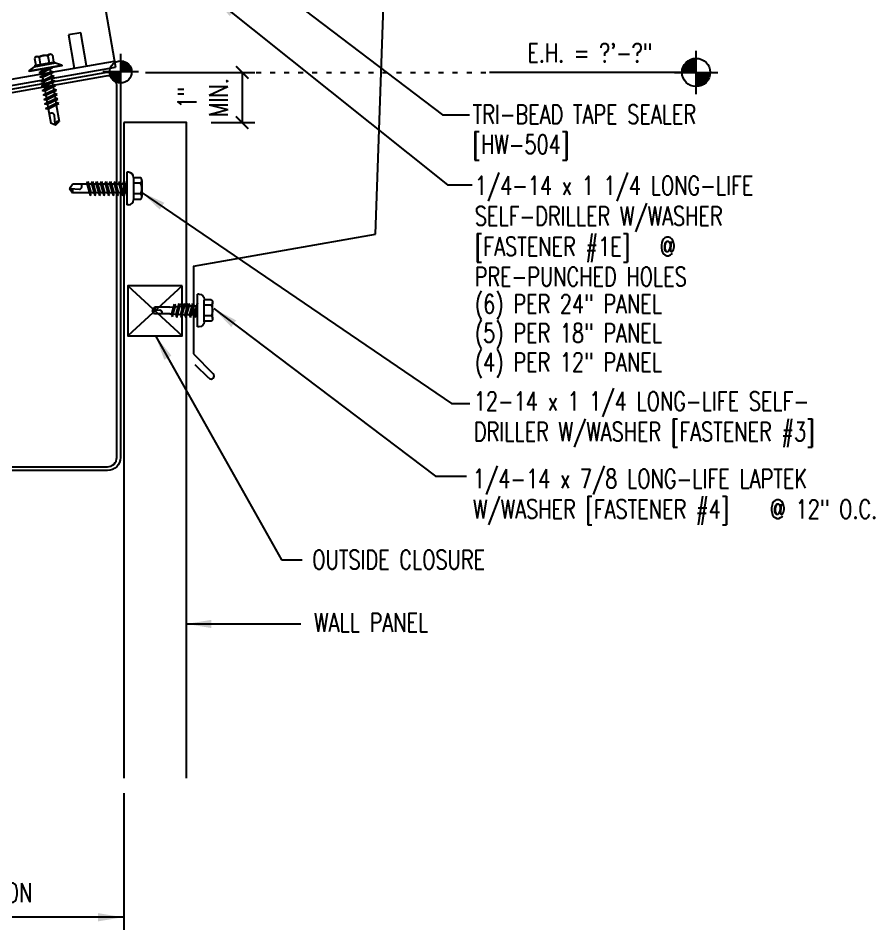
# Model space of a CAD drawing. Header units: inches. Extents: x 5.8 to 39, y 5.1 to 37.4.
# Drawn here: x 21.96 to 39.05, y 5.61 to 23.8 of the extents above; entities that cross this region are included whole.
import ezdxf

# ---------------------------------------------------------------- set-up
doc = ezdxf.new("R2010")
doc.units = ezdxf.units.IN
doc.header["$MEASUREMENT"] = 0
doc.linetypes.add('ACAD_ISO07W100', pattern=[3, 0, -3])
for name, color, linetype in [('CLIP', 5, 'Continuous'), ('CLO', 3, 'Continuous'), ('DIM', 7, 'Continuous'), ('ELEV-MK', 3, 'Continuous'), ('FASTENER', 9, 'Continuous'), ('PANEL', 11, 'Continuous'), ('SECTION', 11, 'Continuous'), ('STLA', 12, 'Continuous'), ('TEXT', 2, 'Continuous'), ('TRIM', 6, 'Continuous')]:
    doc.layers.add(name, color=color, linetype=linetype)
doc.styles.add('TEXT1', font='ROMANS.shx', dxfattribs={"width": 0.75, "height": 0.375})
doc.dimstyles.new('DETAIL', dxfattribs={"dimscale": 4, "dimtxt": 0.375, "dimasz": 0.0625, "dimexe": 0.0625, "dimexo": 0.125, "dimgap": 0.0625, "dimtad": 1, "dimdec": 4, "dimzin": 3, "dimdsep": 46, "dimlunit": 4, "dimtxsty": 'TEXT1', "dimblk": 'ARCHTICK', "dimcen": 0.0625, "dimclrd": 7, "dimclre": 7, "dimclrt": 2, "dimadec": 0, "dimazin": 0, "dimtfac": 0.59375, "dimtdec": 4, "dimtmove": 0, "dimatfit": 3, "dimfxl": 0, "dimfrac": 2, "dimtolj": 1, "dimtzin": 3, "dimarcsym": 0})
doc.dimstyles.new('DETAIL$7', dxfattribs={"dimscale": 4, "dimtxt": 0.375, "dimasz": 0.125, "dimexe": 0.0625, "dimexo": 0.125, "dimgap": 0.0625, "dimtad": 1, "dimdec": 4, "dimzin": 3, "dimdsep": 46, "dimlunit": 4, "dimtxsty": 'TEXT1', "dimblk": 'ARCHTICK', "dimcen": 0.0625, "dimclrd": 7, "dimclre": 7, "dimclrt": 2, "dimadec": 0, "dimazin": 0, "dimtfac": 0.59375, "dimtdec": 4, "dimtmove": 0, "dimatfit": 3, "dimfxl": 0, "dimfrac": 2, "dimtolj": 1, "dimtzin": 3, "dimarcsym": 0})

# ---------------------------------------------------------------- blocks, each defined once
blk = doc.blocks.new('MB_DW1')
at = {"layer": 'FASTENER'}
for p, q in [((-0.181, 0.276), (-0.181, 0.137)), ((-0.135, 0.302), (0.135, 0.302)), ((-0.089, 0.276), (-0.089, 0.137)), ((0.089, 0.276), (0.089, 0.137)), ((0.181, 0.276), (0.181, 0.137)), ((-0.217, 0.114), (-0.326, 0.059)), ((-0.326, 0.059), (-0.326, 0.049)), ((-0.326, 0.049), (0.326, 0.049)), ((-0.217, 0.114), (0.217, 0.114)), ((-0.193, 0.137), (0.193, 0.137)), ((-0.193, 0.119), (0.193, 0.119)), ((-0.181, 0.137), (0.181, 0.137)), ((-0.139, -0.016), (0.046, 0.037)), ((-0.104, -0.036), (0.139, 0.033)), ((-0.086, 0.037), (-0.086, -0.001)), ((-0.086, 0.037), (0.086, 0.037)), ((0.086, 0.037), (0.133, 0.037)), ((0.086, 0.018), (0.086, -0.042)), ((0.139, 0.033), (0.133, 0.037)), ((0.217, 0.114), (0.326, 0.059)), ((0.326, 0.059), (0.326, 0.049)), ((-0.104, -0.036), (-0.139, -0.016)), ((-0.139, -0.107), (0.104, -0.038)), ((-0.104, -0.127), (-0.139, -0.107)), ((-0.139, -0.198), (0.104, -0.128)), ((-0.104, -0.127), (0.139, -0.058)), ((-0.104, -0.218), (0.139, -0.149)), ((-0.086, -0.031), (-0.086, -0.092)), ((-0.086, -0.122), (-0.086, -0.183)), ((0.086, -0.073), (0.086, -0.133)), ((0.086, -0.164), (0.086, -0.224)), ((0.139, -0.058), (0.104, -0.038)), ((0.139, -0.149), (0.104, -0.128)), ((-0.104, -0.218), (-0.139, -0.198)), ((-0.139, -0.289), (0.104, -0.219)), ((-0.104, -0.309), (-0.139, -0.289)), ((-0.139, -0.38), (0.104, -0.31)), ((-0.104, -0.309), (0.139, -0.239)), ((-0.104, -0.4), (0.139, -0.33)), ((-0.086, -0.213), (-0.086, -0.274)), ((-0.086, -0.304), (-0.086, -0.364)), ((0.086, -0.255), (0.086, -0.315)), ((0.086, -0.345), (0.086, -0.406)), ((0.139, -0.239), (0.104, -0.219)), ((0.139, -0.33), (0.104, -0.31)), ((-0.104, -0.4), (-0.139, -0.38)), ((-0.139, -0.47), (0.104, -0.401)), ((-0.104, -0.491), (-0.139, -0.47)), ((-0.139, -0.561), (0.104, -0.492)), ((-0.104, -0.491), (0.139, -0.421)), ((-0.104, -0.581), (0.139, -0.512)), ((-0.086, -0.395), (-0.086, -0.455)), ((-0.086, -0.486), (-0.086, -0.546)), ((0.086, -0.436), (0.086, -0.497)), ((0.086, -0.527), (0.086, -0.588)), ((0.139, -0.421), (0.104, -0.401)), ((0.139, -0.512), (0.104, -0.492)), ((-0.104, -0.581), (-0.139, -0.561)), ((-0.139, -0.652), (0.104, -0.583)), ((-0.104, -0.672), (-0.139, -0.652)), ((-0.139, -0.743), (0.104, -0.674)), ((-0.104, -0.672), (0.139, -0.603)), ((-0.104, -0.763), (0.139, -0.694)), ((-0.086, -0.577), (-0.086, -0.637)), ((-0.086, -0.667), (-0.086, -0.728)), ((0.086, -0.618), (0.086, -0.679)), ((0.086, -0.709), (0.086, -1.05)), ((0.139, -0.603), (0.104, -0.583)), ((0.139, -0.694), (0.104, -0.674)), ((-0.104, -0.763), (-0.139, -0.743)), ((-0.086, -0.758), (-0.086, -1.05)), ((-0.002, -1.095), (0.014, -0.909)), ((0, -1.111), (-0.086, -1.05)), ((0, -1.111), (0.086, -1.05))]:
    blk.add_line(p, q, dxfattribs=at)
blk.add_lwpolyline([(-0.331, 0.037), (-0.331, 0.049), (0.331, 0.049), (0.331, 0.037)], close=True, dxfattribs=at)
for centre, radius, start, end in [((-0.135, 0.25), 0.0527, 29.8754, 150.1246), ((0, 0.138), 0.164, 56.9974, 123.0026), ((0.135, 0.25), 0.0527, 29.8754, 150.1246), ((-0.193, 0.128), 0.00894, 90, 270), ((0.193, 0.128), 0.00894, 270, 90), ((-0.046, -0.921), 0.0615, 11.1445, 130.906), ((0.054, -1.097), 0.0563, 55.4585, 194.8454)]:
    blk.add_arc(centre, radius, start, end, dxfattribs=at)
blk = doc.blocks.new('MB_DW4')
at = {"layer": 'FASTENER'}
for p, q in [((-0.217, 0.305), (-0.217, 0.171)), ((-0.163, 0.337), (0.159, 0.337)), ((-0.108, 0.305), (-0.108, 0.171)), ((0.105, 0.305), (0.105, 0.171)), ((0.214, 0.305), (0.214, 0.171)), ((-0.326, 0.071), (-0.326, 0.037)), ((-0.326, 0.037), (0.322, 0.037)), ((-0.226, 0.171), (0.214, 0.171)), ((-0.141, -0.014), (0.037, 0.037)), ((-0.105, -0.034), (0.137, 0.035)), ((-0.088, 0.037), (-0.088, 0.001)), ((-0.088, 0.037), (0.085, 0.037)), ((0.085, 0.037), (0.134, 0.037)), ((0.085, 0.02), (0.085, -0.041)), ((0.137, 0.035), (0.134, 0.037)), ((0.322, 0.071), (0.322, 0.037)), ((-0.105, -0.034), (-0.141, -0.014)), ((-0.141, -0.105), (0.102, -0.036)), ((-0.105, -0.125), (-0.141, -0.105)), ((-0.141, -0.196), (0.102, -0.127)), ((-0.105, -0.125), (0.137, -0.056)), ((-0.105, -0.216), (0.137, -0.147)), ((-0.088, -0.029), (-0.088, -0.09)), ((-0.088, -0.12), (-0.088, -0.181)), ((0.085, -0.071), (0.085, -0.131)), ((0.085, -0.162), (0.085, -0.211)), ((0.137, -0.056), (0.102, -0.036)), ((0.137, -0.147), (0.102, -0.127)), ((-0.105, -0.216), (-0.141, -0.196)), ((-0.141, -0.287), (0.102, -0.217)), ((-0.105, -0.307), (-0.141, -0.287)), ((-0.141, -0.378), (0.102, -0.308)), ((-0.105, -0.307), (0.137, -0.238)), ((-0.105, -0.398), (0.137, -0.328)), ((-0.084, -0.27), (-0.088, -0.211)), ((-0.078, -0.36), (-0.082, -0.3)), ((0.071, -0.408), (0.075, -0.346)), ((0.077, -0.315), (0.082, -0.253)), ((0.084, -0.223), (0.085, -0.211)), ((0.137, -0.238), (0.102, -0.217)), ((0.137, -0.328), (0.102, -0.308)), ((-0.105, -0.398), (-0.141, -0.378)), ((-0.122, -0.463), (0.089, -0.403)), ((-0.086, -0.483), (-0.122, -0.463)), ((-0.086, -0.483), (0.124, -0.423)), ((-0.071, -0.449), (-0.075, -0.389)), ((-0.066, -0.516), (-0.069, -0.478)), ((-0.066, -0.516), (-0.066, -0.82)), ((0.063, -0.515), (0.068, -0.439)), ((0.063, -0.516), (0.063, -0.82)), ((0.124, -0.423), (0.089, -0.403)), ((-0.003, -0.854), (0.009, -0.714)), ((-0.002, -0.866), (-0.066, -0.82)), ((-0.002, -0.866), (0.063, -0.82))]:
    blk.add_line(p, q, dxfattribs=at)
for centre, radius, start, end in [((-0.163, 0.274), 0.0628, 29.8754, 150.1246), ((-0.002, 0.141), 0.196, 56.9974, 123.0026), ((0.159, 0.274), 0.0628, 29.8754, 150.1246), ((-0.226, 0.071), 0.1, 90, 180), ((0.222, 0.071), 0.1, 0, 90), ((0.073, -0.516), 0.01, 175.9484, 180), ((-0.036, -0.723), 0.0461, 11.1445, 130.906), ((0.039, -0.855), 0.0422, 55.4585, 194.8454)]:
    blk.add_arc(centre, radius, start, end, dxfattribs=at)
blk = doc.blocks.new('_ArchTick')
at = {"color": 0, "linetype": 'ByBlock', "const_width": 0.15}
blk.add_lwpolyline([(-0.5, -0.5), (0.5, 0.5)], dxfattribs=at)
blk = doc.blocks.new('FD-F4')
at = {"layer": 'TEXT', "style": 'TEXT1', "width": 0.75}
for s, p in [('1/4-14 x 7/8 LONG-LIFE LAPTEK', (0.0047, -0.0408)), ('W/WASHER [FASTENER #4]', (0.0047, -0.1926))]:
    blk.add_text(s, height=0.09375, dxfattribs=at).set_placement(p)
blk.add_attdef('(QUANTITY)', (1.4847, -0.1926), '', height=0.0938, dxfattribs=at)
at = {"layer": 'TEXT', "style": 'TEXT1', "flags": 1}
for tag, p in [('Color', (0.0624, -0.4349)), ('Calc', (0.0624, -0.4349)), ('Opt1', (0.0624, -0.4349)), ('Opt2', (0.0624, -0.4349)), ('Opt3', (0.0624, -0.4349)), ('Description', (0.0624, -0.4349)), ('Multiple', (0.0624, -0.4349)), ('Part', (0.0624, -0.4349)), ('Spare1', (0.0624, -0.6224)), ('Spare2', (0.0624, -0.6224)), ('Spare3', (0.0624, -0.6224)), ('Spare4', (0.0624, -0.6224)), ('Spare5', (0.0624, -0.6224)), ('Spare6', (0.0624, -0.6224)), ('Spare7', (0.0624, -0.6224)), ('Spare8', (0.0624, -0.6224)), ('Spare9', (0.0624, -0.6224)), ('Spare10', (0.0624, -0.6224))]:
    blk.add_attdef(tag, p, '', height=0.0938, dxfattribs=at)
blk = doc.blocks.new('*D28')
at = {"layer": 'DEFPOINTS', "color": 0}
for p in [(24, 22.716), (25.311, 21.716), (26.426, 21.716)]:
    blk.add_point(p, dxfattribs=at)
at = {"layer": 'DIM', "color": 7, "lineweight": -2}
for p, q in [((24.5, 22.716), (26.676, 22.716)), ((26.426, 22.716), (26.426, 21.716)), ((25.811, 21.716), (26.676, 21.716))]:
    blk.add_line(p, q, dxfattribs=at)
at = {"layer": 'DIM', "color": 7, "lineweight": -2, "xscale": 0.25, "yscale": 0.25, "zscale": 0.25}
for p, rotation in [((26.426, 22.716), 90), ((26.426, 21.716), 270)]:
    blk.add_blockref('_ArchTick', p, dxfattribs=dict(at, rotation=rotation))
at = {"layer": 'DIM', "color": 2, "insert": (25.64, 22.216), "char_height": 0.375, "attachment_point": 5, "rotation": 90, "style": 'TEXT1'}
blk.add_mtext('\\A1;1"\\PMIN.', dxfattribs=at)
blk = doc.blocks.new('wp')
at = {"layer": 'SECTION'}
for p, q in [((0, -0.0958), (0, 0.0958)), ((-0.0958, 0), (0.0958, 0))]:
    blk.add_line(p, q, dxfattribs=at)
at = {"layer": 'SECTION', "const_width": 0.0625}
for points in [[(0, 0.0312, 0.414214), (-0.0312, 0, 1)], [(0, -0.0312, 0.414214), (0.0312, 0, 1)]]:
    blk.add_lwpolyline(points, format="xyb", dxfattribs=at)
at = {"layer": 'SECTION'}
blk.add_circle((0, 0), 0.0625, dxfattribs=at)
blk = doc.blocks.new('SURVEY')
at = {"color": 11}
for p, q in [((0, 0.1785), (0, -0.1785)), ((0.0328, 0.105), (0, 0.105)), ((0.0632, 0.09), (0, 0.09)), ((0.0805, 0.075), (0, 0.075)), ((0.0922, 0.06), (0, 0.06)), ((0.1004, 0.045), (0, 0.045)), ((0.1058, 0.03), (0, 0.03)), ((0.109, 0.015), (0, 0.015)), ((0.1785, 0), (-0.1785, 0)), ((0, -0.015), (-0.109, -0.015)), ((0, -0.03), (-0.1058, -0.03)), ((0, -0.045), (-0.1004, -0.045)), ((0, -0.06), (-0.0922, -0.06)), ((0, -0.075), (-0.0805, -0.075)), ((0, -0.09), (-0.0632, -0.09)), ((0, -0.105), (-0.0328, -0.105))]:
    blk.add_line(p, q, dxfattribs=at)
blk.add_circle((0, 0), 0.11, dxfattribs=at)
blk = doc.blocks.new('FD-F1e')
at = {"layer": 'TEXT', "style": 'TEXT1', "width": 0.75}
for s, p in [('1/4-14 x 1 1/4 LONG-LIFE', (0.0047, -0.0408)), ('SELF-DRILLER W/WASHER', (0.0047, -0.1926)), ('[FASTENER #1E]', (0.0047, -0.3444))]:
    blk.add_text(s, height=0.09375, dxfattribs=at).set_placement(p)
blk.add_attdef('(QUANTITY)', (0.9263, -0.3444), '', height=0.0938, dxfattribs=at)
at = {"layer": 'TEXT', "style": 'TEXT1', "flags": 1}
for tag, p in [('Color', (0.0245, -0.5337)), ('Calc', (0.0245, -0.5337)), ('Opt1', (0.0245, -0.5337)), ('Opt2', (0.0245, -0.5337)), ('Opt3', (0.0245, -0.5337)), ('Description', (0.0245, -0.5337)), ('Multiple', (0.0245, -0.5337)), ('Part', (0.0245, -0.5337)), ('Spare1', (0.0245, -0.7212)), ('Spare2', (0.0245, -0.7212)), ('Spare3', (0.0245, -0.7212)), ('Spare4', (0.0245, -0.7212)), ('Spare5', (0.0245, -0.7212)), ('Spare6', (0.0245, -0.7212)), ('Spare7', (0.0245, -0.7212)), ('Spare8', (0.0245, -0.7212)), ('Spare9', (0.0245, -0.7212)), ('Spare10', (0.0245, -0.7212))]:
    blk.add_attdef(tag, p, '', height=0.0938, dxfattribs=at)
blk = doc.blocks.new('dsc-HW-504')
at = {"layer": 'TEXT', "style": 'TEXT1', "width": 0.75}
for s, p in [('TRI-BEAD TAPE SEALER', (0, 0)), ('[HW-504]', (0, -0.6))]:
    blk.add_text(s, height=0.375, dxfattribs=at).set_placement(p)
at = {"layer": 'TEXT', "style": 'TEXT1', "flags": 1}
for tag, p in [('COLOR', (0, -1.2)), ('CALC', (0, -1.2)), ('OPT1', (0, -1.2)), ('OPT2', (0, -1.2)), ('OPT3', (0, -1.2)), ('GAGE', (0, -1.2)), ('SHPLN', (0, -1.2)), ('PART', (0, -1.2)), ('DESCRIPTION', (0, -1.2)), ('MULTIPLE', (0, -1.2)), ('SPARE1', (0, -1.8)), ('SPARE2', (0, -1.8)), ('SPARE3', (0, -1.8)), ('SPARE4', (0, -1.8)), ('SPARE5', (0, -1.8)), ('SPARE6', (0, -1.8)), ('SPARE7', (0, -1.8)), ('SPARE8', (0, -1.8)), ('SPARE9', (0, -1.8)), ('SPARE10', (0, -1.8))]:
    blk.add_attdef(tag, p, '', height=0.375, dxfattribs=at)
blk = doc.blocks.new('fz2')
at = {"layer": 'FASTENER'}
for p, q in [((-0.215, 0.305), (-0.215, 0.171)), ((-0.161, 0.337), (0.161, 0.337)), ((-0.107, 0.305), (-0.107, 0.171)), ((0.107, 0.305), (0.107, 0.171)), ((0.215, 0.305), (0.215, 0.171)), ((-0.324, 0.071), (-0.324, 0.037)), ((-0.324, 0.037), (0.324, 0.037)), ((-0.224, 0.171), (0.215, 0.171)), ((-0.139, -0.016), (0.046, 0.037)), ((-0.104, -0.036), (0.139, 0.033)), ((-0.086, 0.037), (0.086, 0.037)), ((-0.086, 0.037), (-0.086, -0.001)), ((0.086, 0.037), (0.133, 0.037)), ((0.086, 0.018), (0.086, -0.042)), ((0.139, 0.033), (0.133, 0.037)), ((0.324, 0.071), (0.324, 0.037)), ((-0.104, -0.036), (-0.139, -0.016)), ((-0.139, -0.107), (0.104, -0.038)), ((-0.104, -0.127), (-0.139, -0.107)), ((-0.139, -0.198), (0.104, -0.128)), ((-0.104, -0.127), (0.139, -0.058)), ((-0.104, -0.218), (0.139, -0.149)), ((-0.086, -0.031), (-0.086, -0.092)), ((-0.086, -0.122), (-0.086, -0.183)), ((0.086, -0.073), (0.086, -0.133)), ((0.086, -0.164), (0.086, -0.224)), ((0.139, -0.058), (0.104, -0.038)), ((0.139, -0.149), (0.104, -0.128)), ((-0.104, -0.218), (-0.139, -0.198)), ((-0.139, -0.289), (0.104, -0.219)), ((-0.104, -0.309), (-0.139, -0.289)), ((-0.139, -0.38), (0.104, -0.31)), ((-0.104, -0.309), (0.139, -0.239)), ((-0.104, -0.4), (0.139, -0.33)), ((-0.086, -0.213), (-0.086, -0.274)), ((-0.086, -0.304), (-0.086, -0.364)), ((0.086, -0.255), (0.086, -0.315)), ((0.086, -0.345), (0.086, -0.406)), ((0.139, -0.239), (0.104, -0.219)), ((0.139, -0.33), (0.104, -0.31)), ((-0.104, -0.4), (-0.139, -0.38)), ((-0.139, -0.47), (0.104, -0.401)), ((-0.104, -0.491), (-0.139, -0.47)), ((-0.139, -0.561), (0.104, -0.492)), ((-0.104, -0.491), (0.139, -0.421)), ((-0.104, -0.581), (0.139, -0.512)), ((-0.086, -0.395), (-0.086, -0.455)), ((-0.086, -0.486), (-0.086, -0.546)), ((0.086, -0.436), (0.086, -0.497)), ((0.086, -0.527), (0.086, -0.588)), ((0.139, -0.421), (0.104, -0.401)), ((0.139, -0.512), (0.104, -0.492)), ((-0.104, -0.581), (-0.139, -0.561)), ((-0.139, -0.652), (0.104, -0.583)), ((-0.104, -0.672), (-0.139, -0.652)), ((-0.139, -0.743), (0.104, -0.674)), ((-0.104, -0.672), (0.139, -0.603)), ((-0.104, -0.763), (0.139, -0.694)), ((-0.086, -0.577), (-0.086, -0.637)), ((-0.086, -0.667), (-0.086, -0.728)), ((0.086, -0.618), (0.086, -0.679)), ((0.086, -0.709), (0.086, -1.05)), ((0.139, -0.603), (0.104, -0.583)), ((0.139, -0.694), (0.104, -0.674)), ((-0.104, -0.763), (-0.139, -0.743)), ((-0.086, -0.758), (-0.086, -1.05)), ((-0.002, -1.095), (0.014, -0.909)), ((0, -1.111), (-0.086, -1.05)), ((0, -1.111), (0.086, -1.05))]:
    blk.add_line(p, q, dxfattribs=at)
for centre, radius, start, end in [((-0.161, 0.274), 0.0628, 29.8754, 150.1246), ((0, 0.141), 0.196, 56.9974, 123.0026), ((0.161, 0.274), 0.0628, 29.8754, 150.1246), ((-0.224, 0.071), 0.1, 90, 180), ((0.224, 0.071), 0.1, 0, 90), ((-0.046, -0.921), 0.0615, 11.1445, 130.906), ((0.054, -1.097), 0.0563, 55.4585, 194.8454)]:
    blk.add_arc(centre, radius, start, end, dxfattribs=at)
blk = doc.blocks.new('FD-F3')
at = {"layer": 'TEXT', "style": 'TEXT1', "width": 0.75}
for s, p in [('12-14 x 1 1/4 LONG-LIFE SELF-', (0.0047, -0.0408)), ('DRILLER W/WASHER [FASTENER #3]', (0.0047, -0.1926))]:
    blk.add_text(s, height=0.09375, dxfattribs=at).set_placement(p)
blk.add_attdef('(QUANTITY)', (0.0047, -0.3444), '', height=0.0938, dxfattribs=at)

msp = doc.modelspace()

# ---------------------------------------------------------------- linework, layer by layer
at = {"layer": 'CLIP'}
for p, q in [((23.27502, 26.36766), (23.90059, 22.81989)), ((23.20662, 23.50811), (22.96041, 23.4647)), ((22.96041, 23.4647), (23.07733, 22.80165)), ((23.32353, 22.84507), (23.20662, 23.50811)), ((19.44725, 22.16157), (23.87888, 22.94299)), ((19.46895, 22.03847), (23.90059, 22.81989))]:
    msp.add_line(p, q, dxfattribs=at)
at = {"layer": 'CLO', "linetype": 'Continuous'}
for p, q in [((24.14649, 18.45996), (25.23254, 17.45996)), ((25.23254, 18.45996), (24.14649, 17.45996))]:
    msp.add_line(p, q, dxfattribs=at)
msp.add_lwpolyline([(25.23254, 18.45996), (24.14649, 18.45996), (24.14649, 17.45996), (25.23254, 17.45996)], close=True, dxfattribs=at)
at = {"layer": 'PANEL'}
for points in [[(24.06305, 21.71587), (24.06305, 8.63413)], [(25.31305, 8.63413), (25.31305, 21.71587), (24.06305, 21.71587)]]:
    msp.add_lwpolyline(points, dxfattribs=at)
at = {"layer": 'STLA'}
msp.add_lwpolyline([(19.25947, 20.86607), (19.1221, 21.6418, -0.41421356), (19.33457, 21.94571), (23.69187, 22.71731, -0.46653091), (23.99979, 22.45913), (23.99979, 15.03404, -0.41421356), (23.73759, 14.77184), (19.26199, 14.77184, -0.41421356), (18.99979, 15.03404), (18.99979, 15.82184), (19.07449, 15.82184), (19.07449, 15.03404, 0.41421356), (19.26199, 14.84654), (23.73759, 14.84654, 0.41421356), (23.92509, 15.03404), (23.92509, 22.45913, 0.46653091), (23.70489, 22.64375), (19.34759, 21.87215, 0.41421356), (19.19566, 21.65483), (19.33303, 20.8791)], format="xyb", close=True, dxfattribs=at)
at = {"layer": 'TEXT', "linetype": 'ACAD_ISO07W100', "ltscale": 0.06}
msp.add_line((26.4256, 22.71587), (31.36078, 22.71587), dxfattribs=at)
at = {"layer": 'TEXT'}
msp.add_line((35.48308, 22.71587), (31.36078, 22.71587), dxfattribs=at)
at = {"layer": 'TEXT', "color": 7}
msp.add_line((24.06383, 8.33488), (24.06383, 5.60828), dxfattribs=at)
at = {"layer": 'TRIM'}
for p, q in [((29.08373, 19.48924), (29.2495, 24.23635)), ((25.45225, 18.84892), (29.08373, 19.48924)), ((25.45225, 18.84892), (25.45225, 17.09892)), ((25.45225, 17.09892), (25.85, 16.70117)), ((25.76161, 16.61278), (25.49008, 16.88431))]:
    msp.add_line(p, q, dxfattribs=at)
msp.add_arc((25.8058, 16.65698), 0.0625, 225, 45, dxfattribs=at)

# ---------------------------------------------------------------- block references
msp.add_blockref('dsc-HW-504', (31.02215, 21.69367))
at = {"layer": 'ELEV-MK', "xscale": 2, "yscale": 2, "zscale": 2}
msp.add_blockref('SURVEY', (24.00057, 22.72716), dxfattribs=at)
at = {"layer": 'FASTENER'}
for name, p, rotation in [('MB_DW1', (22.50944, 22.75565), 9.999999999999918), ('fz2', (24.09023, 20.39887), 270)]:
    msp.add_blockref(name, p, dxfattribs=dict(at, rotation=rotation))
at = {"layer": 'FASTENER', "xscale": -1, "rotation": 270}
msp.add_blockref('MB_DW4', (25.49978, 17.96765), dxfattribs=at)
at = {"layer": 'TEXT'}
for name, p, xscale, yscale, zscale in [('wp', (35.48308, 22.71587), 4.5, 4.5, 4.5), ('FD-F3', (31.02982, 16.1311), 4, 4, 4)]:
    msp.add_blockref(name, p, dxfattribs=dict(at, xscale=xscale, yscale=yscale, zscale=zscale))
at = {"layer": 'TEXT', "xscale": 4, "yscale": 4, "zscale": 4}
for name, p, values in [('FD-F1e', (31.04829, 20.43381), {'(QUANTITY)': '@'}), ('FD-F4', (31.01115, 14.58493), {'(QUANTITY)': '@ 12" O.C.'})]:
    msp.add_blockref(name, p, dxfattribs=at).add_auto_attribs(values)

# ---------------------------------------------------------------- texts
at = {"layer": 'TEXT', "style": 'TEXT1', "width": 0.75}
for s, p in [('E.H. = ?\'-?"', (32.11518, 22.9204)), ('PRE-PUNCHED HOLES', (31.06529, 18.45416)), ('(6) PER 24" PANEL', (31.06529, 17.90981)), ('(5) PER 18" PANEL', (31.06529, 17.32818)), ('(4) PER 12" PANEL', (31.06529, 16.74655)), ('OUTSIDE CLOSURE', (27.82435, 12.80588)), ('WALL PANEL', (27.85978, 11.55155))]:
    msp.add_text(s, height=0.375, dxfattribs=at).set_placement(p)
at = {"layer": 'TEXT', "color": 2, "style": 'TEXT1', "width": 0.75}
msp.add_text('O/O DIMENSION', height=0.375, dxfattribs=at).set_placement((19.25103, 6.16085))

# ---------------------------------------------------------------- dimensions: what is measured, and where the dimension line sits
at = {"layer": 'DIM'}
dim = msp.add_linear_dim(base=(26.4256, 21.71587), p1=(23.99979, 22.71587), p2=(25.31145, 21.71587), angle=90, text='<>\\PMIN.', dimstyle='DETAIL', override={"dimfrac": 2}, dxfattribs=at)
dim.commit()
dim.dimension.update_dxf_attribs({"geometry": '*D28', "text_midpoint": (26.4256, 22.21587), "dimtype": 160})

# ---------------------------------------------------------------- leaders
for points in [[(25.98253, 25.24886), (30.42204, 21.86824), (30.9636, 21.86824)], [(25.84026, 24.21852), (30.52046, 20.47146), (31.01249, 20.47146)], [(25.85949, 18.00381), (30.2836, 14.65662), (30.89928, 14.65662)], [(24.69812, 17.45996), (27.21173, 12.98824), (27.62067, 12.98824)], [(25.31383, 11.71118), (27.32521, 11.71118), (27.59871, 11.71118)]]:
    msp.add_leader(points, dimstyle='DETAIL$7', override={"dimfrac": 2}, dxfattribs=at)
msp.add_leader([(24.414, 20.32913), (30.60272, 16.11001), (30.96793, 16.11001)], dimstyle='DETAIL$7', dxfattribs=at)
at = {"layer": 'TEXT'}
msp.add_leader([(24.05141, 5.85828), (19.39409, 5.85828), (18.39176, 5.85828)], dimstyle='DETAIL$7', dxfattribs=at)

doc.saveas('drawing.dxf')
